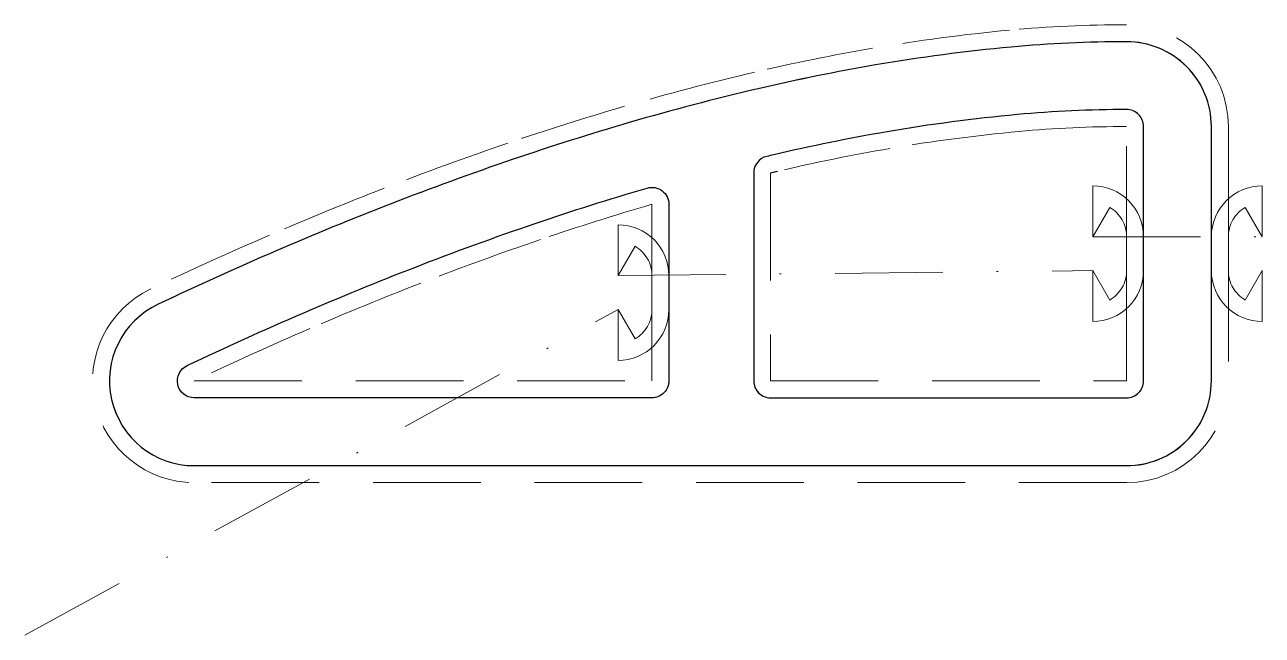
# Model space of a CAD drawing. Header units: millimetres. Extents: x 0 to 73, y 0 to 36.
import ezdxf

# ---------------------------------------------------------------- set-up
doc = ezdxf.new("R2010")
doc.units = ezdxf.units.MM
doc.linetypes.add('DASHDOT2', pattern=[12.7, 6.35, -3.175, 0, -3.175])
doc.linetypes.add('DASHED2', pattern=[9.525, 6.35, -3.175])
doc.layers.get('0').update_dxf_attribs({"lineweight": 25, "true_color": 0xffffff})
for name, color, linetype, lineweight, true_color in [('CAM ... GCodeMM', 7, 'Continuous', 20, 0xffffff), ('CAM ... GCodeMM ... normal', 8, 'Continuous', 20, 0x808080), ('CAM ... GCodeMM ... offset', 7, 'DASHED2', 20, 0xffffff), ('CAM ... GCodeMM ... rapid', 150, 'DASHDOT2', 20, 0x0088ff), ('CAM ... GCodeMM ... source', 7, 'Continuous', 20, 0xffffff)]:
    doc.layers.add(name, color=color, linetype=linetype, lineweight=lineweight, true_color=true_color)

# ---------------------------------------------------------------- blocks, each defined once
blk = doc.blocks.new('CAMTOOLPATH$$GCodeMM$$Profile 1')
at = {"layer": 'CAM ... GCodeMM ... normal'}
for p, q in [((66, 22.5, -4), (66, 30, -4)), ((70, 30, -4), (70, 22.5, -4)), ((43, 27.263, -4), (43, 15, -4)), ((63, 26.5, -4), (63, 23.5, -4)), ((73, 23.5, -4), (73, 26.5, -4)), ((38, 20.206, -4), (38, 25.412, -4)), ((35, 24.206, -4), (35, 21.206, -4)), ((63, 23.5, -4), (63, 23.5, 2)), ((66, 22.5, -4), (66, 23.5, -4)), ((70, 23.5, -4), (70, 22.5, -4)), ((73, 23.5, 2), (73, 23.5, -4)), ((66, 21.5, -4), (66, 22.5, -4)), ((66, 15, -4), (66, 22.5, -4)), ((70, 22.5, -4), (70, 15, -4)), ((70, 22.5, -4), (70, 21.5, -4)), ((35, 21.206, -4), (35, 21.206, 2)), ((38, 20.206, -4), (38, 21.206, -4)), ((63, 21.5, 2), (63, 21.5, -4)), ((63, 21.5, -4), (63, 18.5, -4)), ((73, 18.5, -4), (73, 21.5, -4)), ((73, 21.5, -4), (73, 21.5, 2)), ((38, 19.206, -4), (38, 20.206, -4)), ((38, 15, -4), (38, 20.206, -4)), ((35, 19.206, 2), (35, 19.206, -4)), ((35, 19.206, -4), (35, 16.206, -4)), ((10, 14, -4), (37, 14, -4)), ((44, 14, -4), (65, 14, -4)), ((65, 10, -4), (10, 10, -4))]:
    blk.add_line(p, q, dxfattribs=at)
for centre, radius, start, end in [((67.704, -68.273, -4), 103.398, 95.28358, 99.75383), ((65, -39.03, -4), 74.03, 90, 95.28358), ((65, 30, -4), 5, 0, 90), ((70.228, -82.955, -4), 118.295, 99.75383, 103.17438), ((76.692, -110.57, -4), 146.657, 103.17438, 106.24634), ((67.704, -68.273, -4), 99.398, 95.28358, 99.75383), ((65, -39.03, -4), 70.03, 90, 95.28358), ((65, 30, -4), 1, 0, 90), ((80.47, -123.534, -4), 160.16, 106.24634, 108.81591), ((70.228, -82.955, -4), 114.295, 99.75383, 103.17438), ((88.545, -147.233, -4), 185.197, 108.81591, 111.20546), ((44, 27.263, -4), 1, 103.34329, 180), ((76.692, -110.57, -4), 142.657, 103.17438, 103.34329), ((80.47, -123.534, -4), 156.16, 106.2699, 108.81591), ((37, 25.412, -4), 1, 0, 106.2699), ((63, 23.5, -4), 3, 0, 90), ((73, 23.5, -4), 3, 90, 180), ((92.731, -158.022, -4), 196.77, 111.20546, 113.32193), ((88.545, -147.233, -4), 181.197, 108.81591, 111.20546), ((35, 21.206, -4), 3, 0, 90), ((101.115, -177.469, -4), 217.947, 113.32193, 115.33294), ((92.731, -158.022, -4), 192.77, 111.20546, 113.32193), ((63, 21.5, -4), 3, 270, 0), ((73, 21.5, -4), 3, 180, 270), ((10, 15, -4), 5, 115.33294, 270), ((101.115, -177.469, -4), 213.947, 113.32193, 115.33294), ((35, 19.206, -4), 3, 270, 0), ((10, 15, -4), 1, 115.33294, 270), ((37, 15, -4), 1, 270, 0), ((44, 15, -4), 1, 180, 270), ((65, 15, -4), 1, 270, 0), ((65, 15, -4), 5, 270, 0)]:
    blk.add_arc(centre, radius, start, end, dxfattribs=at)
at = {"layer": 'CAM ... GCodeMM ... offset'}
for p, q in [((65, 22.5, -4), (65, 30, -4)), ((71, 30, -4), (71, 22.5, -4)), ((44, 27.263, -4), (44, 27.263, -4)), ((44, 27.263, -4), (44, 15, -4)), ((37, 20.206, -4), (37, 25.412, -4)), ((64, 25.232, -4), (63, 23.5, -4)), ((73, 23.5, -4), (72, 25.232, -4)), ((65, 22.5, -4), (65, 23.5, -4)), ((71, 23.5, -4), (71, 22.5, -4)), ((36, 22.938, -4), (35, 21.206, -4)), ((65, 21.5, -4), (65, 22.5, -4)), ((65, 15, -4), (65, 22.5, -4)), ((71, 22.5, -4), (71, 15, -4)), ((71, 22.5, -4), (71, 21.5, -4)), ((37, 20.206, -4), (37, 21.206, -4)), ((63, 21.5, -4), (64, 19.768, -4)), ((72, 19.768, -4), (73, 21.5, -4)), ((37, 19.206, -4), (37, 20.206, -4)), ((37, 15, -4), (37, 20.206, -4)), ((35, 19.206, -4), (36, 17.474, -4)), ((10, 15, -4), (10, 15, -4)), ((10, 15, -4), (37, 15, -4)), ((37, 15, -4), (37, 15, -4)), ((44, 15, -4), (65, 15, -4)), ((65, 15, -4), (65, 15, -4)), ((65, 9, -4), (10, 9, -4))]:
    blk.add_line(p, q, dxfattribs=at)
for centre, radius, start, end in [((65, -39.03, -4), 75.03, 90, 95.28358), ((65, 30, -4), 6, 0, 90), ((67.704, -68.273, -4), 104.398, 95.28358, 99.75383), ((70.228, -82.955, -4), 119.295, 99.75383, 103.17438), ((76.692, -110.57, -4), 147.657, 103.17438, 106.24634), ((80.47, -123.534, -4), 161.16, 106.24634, 108.81591), ((65, -39.03, -4), 69.03, 90, 95.28358), ((65, 30, -4), 4.09e-14, 0, 0), ((67.704, -68.273, -4), 98.398, 95.28358, 99.75383), ((88.545, -147.233, -4), 186.197, 108.81591, 111.20546), ((70.228, -82.955, -4), 113.295, 99.75383, 103.17438), ((76.692, -110.57, -4), 141.657, 103.17438, 103.34329), ((92.731, -158.022, -4), 197.77, 111.20546, 113.32193), ((80.47, -123.534, -4), 155.16, 106.2699, 108.81591), ((37, 25.412, -4), 2.51e-14, 0, 0), ((63, 23.5, -4), 2, 0, 60), ((73, 23.5, -4), 2, 120, 180), ((101.115, -177.469, -4), 218.947, 113.32193, 115.33294), ((88.545, -147.233, -4), 180.197, 108.81591, 111.20546), ((35, 21.206, -4), 2, 0, 60), ((63, 21.5, -4), 2, 300, 0), ((73, 21.5, -4), 2, 180, 240), ((92.731, -158.022, -4), 191.77, 111.20546, 113.32193), ((10, 15, -4), 6, 115.33294, 270), ((35, 19.206, -4), 2, 300, 0), ((101.115, -177.469, -4), 212.947, 113.32193, 115.33294), ((44, 15, -4), 1.3e-15, 0, 0), ((65, 15, -4), 6, 270, 0)]:
    blk.add_arc(centre, radius, start, end, dxfattribs=at)
at = {"layer": 'CAM ... GCodeMM ... rapid'}
for p, q in [((63, 23.5, 2), (73, 23.5, 2)), ((73, 23.5, 2), (73, 23.5, 2)), ((73, 23.5, 2), (73, 23.5, 2)), ((35, 21.206, 2), (63, 21.5, 2)), ((63, 21.5, 2), (63, 21.5, 2)), ((63, 21.5, 2), (63, 21.5, 2)), ((73, 21.5, 2), (73, 21.5, 30)), ((0, 0, 30), (35, 19.206, 30)), ((35, 19.206, 30), (35, 19.206, 2)), ((35, 19.206, 2), (35, 19.206, 2))]:
    blk.add_line(p, q, dxfattribs=at)
at = {"layer": 'CAM ... GCodeMM ... source', "flags": 128}
for points in [[(70, 22.5), (70, 30, 0.414214), (65, 35, 0.023058), (58.183, 34.685, 0.019508), (50.187, 33.63, 0.014926), (43.267, 32.227, 0.013405), (35.662, 30.23, 0.011212), (28.814, 28.067, 0.010427), (21.557, 25.424, 0.009235), (14.831, 22.67, 0.008775), (7.861, 19.519, 0.800199), (10, 10), (65, 10, 0.414214), (70, 15)], [(66, 22.5), (66, 30, 0.414214), (65, 31, 0.023058), (58.551, 30.702, 0.019508), (50.865, 29.688, 0.014926), (44.179, 28.332, 0.000737), (43.769, 28.236, 0.347536), (43, 27.263), (43, 15, 0.414214), (44, 14), (65, 14, 0.414214), (66, 15)], [(38, 20.206), (38, 15, -0.414214), (37, 14), (10, 14, -0.800199), (9.572, 15.904, -0.008775), (16.414, 18.997, -0.009235), (23.004, 21.695, -0.010427), (30.104, 24.281, -0.01111), (36.72, 26.372, -0.500053), (38, 25.412)]]:
    blk.add_lwpolyline(points, format="xyb", close=True, dxfattribs=at)

msp = doc.modelspace()

# ---------------------------------------------------------------- linework, layer by layer
at = {"flags": 128}
for points in [[(70, 22.5), (70, 30, 0.414214), (65, 35, 0.023058), (58.183, 34.685, 0.019508), (50.187, 33.63, 0.014926), (43.267, 32.227, 0.013405), (35.662, 30.23, 0.011212), (28.814, 28.067, 0.010427), (21.557, 25.424, 0.009235), (14.831, 22.67, 0.008775), (7.861, 19.519, 0.800199), (10, 10), (65, 10, 0.414214), (70, 15)], [(66, 22.5), (66, 30, 0.414214), (65, 31, 0.023058), (58.551, 30.702, 0.019508), (50.865, 29.688, 0.014926), (44.179, 28.332, 0.000737), (43.769, 28.236, 0.347536), (43, 27.263), (43, 15, 0.414214), (44, 14), (65, 14, 0.414214), (66, 15)], [(38, 20.206), (38, 15, -0.414214), (37, 14), (10, 14, -0.800199), (9.572, 15.904, -0.008775), (16.414, 18.997, -0.009235), (23.004, 21.695, -0.010427), (30.104, 24.281, -0.01111), (36.72, 26.372, -0.500053), (38, 25.412)]]:
    msp.add_lwpolyline(points, format="xyb", close=True, dxfattribs=at)

# ---------------------------------------------------------------- block references
at = {"layer": 'CAM ... GCodeMM'}
msp.add_blockref('CAMTOOLPATH$$GCodeMM$$Profile 1', (0, 0), dxfattribs=at)

doc.saveas('drawing.dxf')
